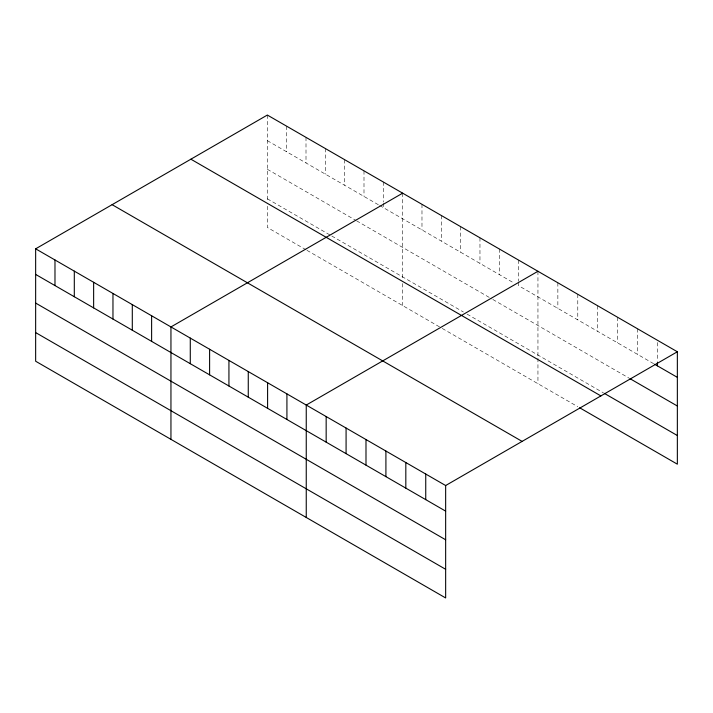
<?xml version="1.0" encoding="UTF-8"?>
<svg xmlns="http://www.w3.org/2000/svg" width="713" height="713" viewBox="0 0 713 713"><rect width="100%" height="100%" fill="white"/><g stroke="black" fill="none" stroke-linecap="round" stroke-linejoin="round"><path stroke-width="0.53" stroke-dasharray="3.56 2.67" d="M267.348 140.648L378.719 204.943M379.637 205.478L514.02 283.061M653.643 363.675L518.618 285.717L518.618 282.375M267.348 169.293L355.707 220.308M356.625 220.843L491.925 298.961M492.852 299.487L628.991 378.086M267.348 198.811L330.859 235.477M331.777 236.012L463.397 312M467.077 314.13L603.385 392.827M306.002 249.782L267.348 227.465L267.348 205.424M306.929 250.316L441.302 327.9M442.229 328.435L577.78 406.695M657.439 342.49L657.439 361.411M637.52 328.773L637.52 354.361M617.61 317.276L617.61 342.864M597.69 305.779L597.69 331.367M577.78 294.273L577.78 319.87M557.86 282.776L557.86 308.373M537.95 271.279L537.95 357.249M537.95 358.354L537.95 383.692M518.618 260.12L518.618 281.27M499.296 248.962L499.296 274.558M479.965 237.803L479.965 263.4M460.634 226.645L460.634 252.242M441.302 215.486L441.302 241.083M421.98 204.328L421.98 229.916M402.649 193.17L402.649 279.131M402.649 283.542L402.649 305.583M383.318 182.011L383.318 202.037M383.318 203.152L383.318 207.599M363.995 170.853L363.995 196.44M344.664 159.685L344.664 185.282M325.333 148.527L325.333 174.124M306.002 137.368L306.002 162.965M286.679 126.21L286.679 151.807M267.348 115.051L267.348 201.021"/><path stroke-width="1.07" d="M35.65 248.819L445.652 485.535L445.652 597.949L35.65 361.233L35.65 248.819L267.348 115.051L677.35 351.767L677.35 464.181L579.678 407.783M402.649 193.17L170.951 326.937L170.951 439.351M537.95 271.279L306.251 405.055L306.251 517.469M445.652 485.535L677.35 351.767M654.587 364.218L677.35 377.355M629.935 378.63L677.35 406.009M604.33 393.371L677.35 435.527M190.888 159.195L600.89 395.911M112.11 204.676L522.112 441.392M35.65 274.416L445.652 511.132M35.65 303.07L445.652 539.777M35.65 332.588L445.652 569.295M657.439 362.525L657.439 365.858M425.741 474.038L425.741 499.626M405.822 462.541L405.822 488.129M385.911 451.044L385.911 476.632M365.992 439.547L365.992 465.134M346.081 428.05L346.081 453.637M326.162 416.552L326.162 442.14M286.92 393.888L286.92 419.485M267.598 382.729L267.598 408.326M248.267 371.571L248.267 397.168M228.935 360.413L228.935 386.009M209.604 349.254L209.604 374.851M190.282 338.096L190.282 363.692M151.619 315.779L151.619 341.367M132.297 304.62L132.297 330.208M112.966 293.462L112.966 319.05M93.635 282.303L93.635 307.891M74.304 271.136L74.304 296.733M54.981 259.978L54.981 285.574"/></g></svg>
